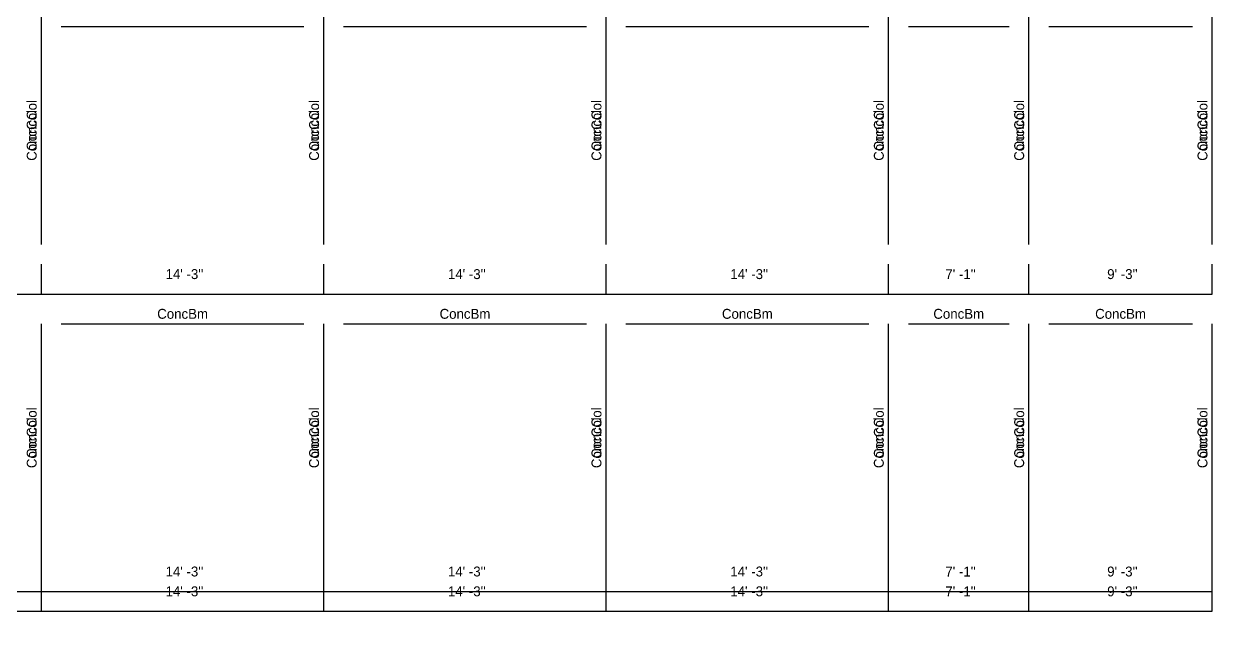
# Model space of a CAD drawing. Extents: x -38 to 2998, y -195 to 11529.
# Drawn here: x 2273 to 2998, y -186 to 181 of the extents above; entities that cross this region are included whole.
import ezdxf
from ezdxf.enums import TextEntityAlignment as Align

# ---------------------------------------------------------------- set-up
doc = ezdxf.new("R2010")
doc.units = 0
doc.header["$MEASUREMENT"] = 0
doc.layers.get('0').update_dxf_attribs({"linetype": 'CONTINUOUS'})
for name, color, linetype in [('CENTERLINES', 7, 'CONTINUOUS'), ('DIMENSIONS', 4, 'CONTINUOUS'), ('TEXT', 5, 'CONTINUOUS')]:
    doc.layers.add(name, color=color, linetype=linetype)
doc.dimstyles.get("Standard").update_dxf_attribs({"dimtxt": 0.18, "dimasz": 0.18, "dimexe": 0.18, "dimexo": 0.0625, "dimgap": 0.09, "dimtad": 0, "dimtih": 1, "dimtoh": 1, "dimdec": 4, "dimzin": 0, "dimtxsty": 'STANDARD', "dimcen": 0.09, "dimazin": 3, "dimtfac": 1, "dimtdec": 4, "dimtofl": 0, "dimtmove": 0, "dimatfit": 3, "dimtolj": 1, "dimtzin": 0})

# ---------------------------------------------------------------- blocks, each defined once
blk = doc.blocks.new('*D1942')
at = {"color": 1, "linetype": 'BYBLOCK'}
for points in [[(2117.73, -169.23), (2116.67, -170.29), (2109.25, -177.71), (2108.19, -178.77)], [(2288.73, -169.23), (2287.67, -170.29), (2280.25, -177.71), (2279.19, -178.77)]]:
    blk.add_solid(points, dxfattribs=at)
at = {"layer": 'DIMENSIONS', "color": 9, "linetype": 'BYBLOCK'}
for p, q in [((2112.96, -174), (2112.96, -156)), ((2283.96, -174), (2283.96, -156))]:
    blk.add_line(p, q, dxfattribs=at)
at = {"layer": 'DIMENSIONS', "color": 0, "linetype": 'BYBLOCK'}
blk.add_line((2112.96, -174), (2283.96, -174), dxfattribs=at)
at = {"layer": 'DIMENSIONS', "color": 0, "linetype": 'BYBLOCK', "insert": (2198.46, -162), "char_height": 6, "attachment_point": 5}
blk.add_mtext("\\A1; 14' -3''", dxfattribs=at)
blk = doc.blocks.new('*D1943')
at = {"color": 1, "linetype": 'BYBLOCK'}
for points in [[(2288.73, -169.23), (2287.67, -170.29), (2280.25, -177.71), (2279.19, -178.77)], [(2459.73, -169.23), (2458.67, -170.29), (2451.25, -177.71), (2450.19, -178.77)]]:
    blk.add_solid(points, dxfattribs=at)
at = {"layer": 'DIMENSIONS', "color": 9, "linetype": 'BYBLOCK'}
for p, q in [((2283.96, -174), (2283.96, -156)), ((2454.96, -174), (2454.96, -156))]:
    blk.add_line(p, q, dxfattribs=at)
at = {"layer": 'DIMENSIONS', "color": 0, "linetype": 'BYBLOCK'}
blk.add_line((2283.96, -174), (2454.96, -174), dxfattribs=at)
at = {"layer": 'DIMENSIONS', "color": 0, "linetype": 'BYBLOCK', "insert": (2369.46, -162), "char_height": 6, "attachment_point": 5}
blk.add_mtext("\\A1; 14' -3''", dxfattribs=at)
blk = doc.blocks.new('*D1944')
at = {"color": 1, "linetype": 'BYBLOCK'}
for points in [[(2459.73, -169.23), (2458.67, -170.29), (2451.25, -177.71), (2450.19, -178.77)], [(2630.73, -169.23), (2629.67, -170.29), (2622.25, -177.71), (2621.19, -178.77)]]:
    blk.add_solid(points, dxfattribs=at)
at = {"layer": 'DIMENSIONS', "color": 9, "linetype": 'BYBLOCK'}
for p, q in [((2454.96, -174), (2454.96, -156)), ((2625.96, -174), (2625.96, -156))]:
    blk.add_line(p, q, dxfattribs=at)
at = {"layer": 'DIMENSIONS', "color": 0, "linetype": 'BYBLOCK'}
blk.add_line((2454.96, -174), (2625.96, -174), dxfattribs=at)
at = {"layer": 'DIMENSIONS', "color": 0, "linetype": 'BYBLOCK', "insert": (2540.46, -162), "char_height": 6, "attachment_point": 5}
blk.add_mtext("\\A1; 14' -3''", dxfattribs=at)
blk = doc.blocks.new('*D1945')
at = {"color": 1, "linetype": 'BYBLOCK'}
for points in [[(2630.73, -169.23), (2629.67, -170.29), (2622.25, -177.71), (2621.19, -178.77)], [(2801.73, -169.23), (2800.67, -170.29), (2793.25, -177.71), (2792.19, -178.77)]]:
    blk.add_solid(points, dxfattribs=at)
at = {"layer": 'DIMENSIONS', "color": 9, "linetype": 'BYBLOCK'}
for p, q in [((2625.96, -174), (2625.96, -156)), ((2796.96, -174), (2796.96, -156))]:
    blk.add_line(p, q, dxfattribs=at)
at = {"layer": 'DIMENSIONS', "color": 0, "linetype": 'BYBLOCK'}
blk.add_line((2625.96, -174), (2796.96, -174), dxfattribs=at)
at = {"layer": 'DIMENSIONS', "color": 0, "linetype": 'BYBLOCK', "insert": (2711.46, -162), "char_height": 6, "attachment_point": 5}
blk.add_mtext("\\A1; 14' -3''", dxfattribs=at)
blk = doc.blocks.new('*D1946')
at = {"color": 1, "linetype": 'BYBLOCK'}
for points in [[(2801.73, -169.23), (2800.67, -170.29), (2793.25, -177.71), (2792.19, -178.77)], [(2886.73, -169.23), (2885.67, -170.29), (2878.24, -177.71), (2877.18, -178.77)]]:
    blk.add_solid(points, dxfattribs=at)
at = {"layer": 'DIMENSIONS', "color": 9, "linetype": 'BYBLOCK'}
for p, q in [((2796.96, -174), (2796.96, -156)), ((2881.96, -174), (2881.96, -156))]:
    blk.add_line(p, q, dxfattribs=at)
at = {"layer": 'DIMENSIONS', "color": 0, "linetype": 'BYBLOCK'}
blk.add_line((2796.96, -174), (2881.96, -174), dxfattribs=at)
at = {"layer": 'DIMENSIONS', "color": 0, "linetype": 'BYBLOCK', "insert": (2839.46, -162), "char_height": 6, "attachment_point": 5}
blk.add_mtext("\\A1; 7' -1''", dxfattribs=at)
blk = doc.blocks.new('*D1947')
at = {"color": 1, "linetype": 'BYBLOCK'}
for points in [[(2886.73, -169.23), (2885.67, -170.29), (2878.24, -177.71), (2877.18, -178.77)], [(2997.73, -169.23), (2996.67, -170.29), (2989.24, -177.71), (2988.18, -178.77)]]:
    blk.add_solid(points, dxfattribs=at)
at = {"layer": 'DIMENSIONS', "color": 9, "linetype": 'BYBLOCK'}
for p, q in [((2881.96, -174), (2881.96, -156)), ((2992.96, -174), (2992.96, -156))]:
    blk.add_line(p, q, dxfattribs=at)
at = {"layer": 'DIMENSIONS', "color": 0, "linetype": 'BYBLOCK'}
blk.add_line((2881.96, -174), (2992.96, -174), dxfattribs=at)
at = {"layer": 'DIMENSIONS', "color": 0, "linetype": 'BYBLOCK', "insert": (2937.46, -162), "char_height": 6, "attachment_point": 5}
blk.add_mtext("\\A1; 9' -3''", dxfattribs=at)
blk = doc.blocks.new('*D1963')
at = {"color": 1, "linetype": 'BYBLOCK'}
for points in [[(2117.73, 22.77), (2116.67, 21.71), (2109.25, 14.29), (2108.19, 13.23)], [(2288.73, 22.77), (2287.67, 21.71), (2280.25, 14.29), (2279.19, 13.23)]]:
    blk.add_solid(points, dxfattribs=at)
at = {"layer": 'DIMENSIONS', "color": 9, "linetype": 'BYBLOCK'}
for p, q in [((2112.96, 18), (2112.96, 36)), ((2283.96, 18), (2283.96, 36))]:
    blk.add_line(p, q, dxfattribs=at)
at = {"layer": 'DIMENSIONS', "color": 0, "linetype": 'BYBLOCK'}
blk.add_line((2112.96, 18), (2283.96, 18), dxfattribs=at)
at = {"layer": 'DIMENSIONS', "color": 0, "linetype": 'BYBLOCK', "insert": (2198.46, 30), "char_height": 6, "attachment_point": 5}
blk.add_mtext("\\A1; 14' -3''", dxfattribs=at)
blk = doc.blocks.new('*D1964')
at = {"color": 1, "linetype": 'BYBLOCK'}
for points in [[(2288.73, 22.77), (2287.67, 21.71), (2280.25, 14.29), (2279.19, 13.23)], [(2459.73, 22.77), (2458.67, 21.71), (2451.25, 14.29), (2450.19, 13.23)]]:
    blk.add_solid(points, dxfattribs=at)
at = {"layer": 'DIMENSIONS', "color": 9, "linetype": 'BYBLOCK'}
for p, q in [((2283.96, 18), (2283.96, 36)), ((2454.96, 18), (2454.96, 36))]:
    blk.add_line(p, q, dxfattribs=at)
at = {"layer": 'DIMENSIONS', "color": 0, "linetype": 'BYBLOCK'}
blk.add_line((2283.96, 18), (2454.96, 18), dxfattribs=at)
at = {"layer": 'DIMENSIONS', "color": 0, "linetype": 'BYBLOCK', "insert": (2369.46, 30), "char_height": 6, "attachment_point": 5}
blk.add_mtext("\\A1; 14' -3''", dxfattribs=at)
blk = doc.blocks.new('*D1965')
at = {"color": 1, "linetype": 'BYBLOCK'}
for points in [[(2459.73, 22.77), (2458.67, 21.71), (2451.25, 14.29), (2450.19, 13.23)], [(2630.73, 22.77), (2629.67, 21.71), (2622.25, 14.29), (2621.19, 13.23)]]:
    blk.add_solid(points, dxfattribs=at)
at = {"layer": 'DIMENSIONS', "color": 9, "linetype": 'BYBLOCK'}
for p, q in [((2454.96, 18), (2454.96, 36)), ((2625.96, 18), (2625.96, 36))]:
    blk.add_line(p, q, dxfattribs=at)
at = {"layer": 'DIMENSIONS', "color": 0, "linetype": 'BYBLOCK'}
blk.add_line((2454.96, 18), (2625.96, 18), dxfattribs=at)
at = {"layer": 'DIMENSIONS', "color": 0, "linetype": 'BYBLOCK', "insert": (2540.46, 30), "char_height": 6, "attachment_point": 5}
blk.add_mtext("\\A1; 14' -3''", dxfattribs=at)
blk = doc.blocks.new('*D1966')
at = {"color": 1, "linetype": 'BYBLOCK'}
for points in [[(2630.73, 22.77), (2629.67, 21.71), (2622.25, 14.29), (2621.19, 13.23)], [(2801.73, 22.77), (2800.67, 21.71), (2793.25, 14.29), (2792.19, 13.23)]]:
    blk.add_solid(points, dxfattribs=at)
at = {"layer": 'DIMENSIONS', "color": 9, "linetype": 'BYBLOCK'}
for p, q in [((2625.96, 18), (2625.96, 36)), ((2796.96, 18), (2796.96, 36))]:
    blk.add_line(p, q, dxfattribs=at)
at = {"layer": 'DIMENSIONS', "color": 0, "linetype": 'BYBLOCK'}
blk.add_line((2625.96, 18), (2796.96, 18), dxfattribs=at)
at = {"layer": 'DIMENSIONS', "color": 0, "linetype": 'BYBLOCK', "insert": (2711.46, 30), "char_height": 6, "attachment_point": 5}
blk.add_mtext("\\A1; 14' -3''", dxfattribs=at)
blk = doc.blocks.new('*D1967')
at = {"color": 1, "linetype": 'BYBLOCK'}
for points in [[(2801.73, 22.77), (2800.67, 21.71), (2793.25, 14.29), (2792.19, 13.23)], [(2886.73, 22.77), (2885.67, 21.71), (2878.24, 14.29), (2877.18, 13.23)]]:
    blk.add_solid(points, dxfattribs=at)
at = {"layer": 'DIMENSIONS', "color": 9, "linetype": 'BYBLOCK'}
for p, q in [((2796.96, 18), (2796.96, 36)), ((2881.96, 18), (2881.96, 36))]:
    blk.add_line(p, q, dxfattribs=at)
at = {"layer": 'DIMENSIONS', "color": 0, "linetype": 'BYBLOCK'}
blk.add_line((2796.96, 18), (2881.96, 18), dxfattribs=at)
at = {"layer": 'DIMENSIONS', "color": 0, "linetype": 'BYBLOCK', "insert": (2839.46, 30), "char_height": 6, "attachment_point": 5}
blk.add_mtext("\\A1; 7' -1''", dxfattribs=at)
blk = doc.blocks.new('*D1968')
at = {"color": 1, "linetype": 'BYBLOCK'}
for points in [[(2886.73, 22.77), (2885.67, 21.71), (2878.24, 14.29), (2877.18, 13.23)], [(2997.73, 22.77), (2996.67, 21.71), (2989.24, 14.29), (2988.18, 13.23)]]:
    blk.add_solid(points, dxfattribs=at)
at = {"layer": 'DIMENSIONS', "color": 9, "linetype": 'BYBLOCK'}
for p, q in [((2881.96, 18), (2881.96, 36)), ((2992.96, 18), (2992.96, 36))]:
    blk.add_line(p, q, dxfattribs=at)
at = {"layer": 'DIMENSIONS', "color": 0, "linetype": 'BYBLOCK'}
blk.add_line((2881.96, 18), (2992.96, 18), dxfattribs=at)
at = {"layer": 'DIMENSIONS', "color": 0, "linetype": 'BYBLOCK', "insert": (2937.46, 30), "char_height": 6, "attachment_point": 5}
blk.add_mtext("\\A1; 9' -3''", dxfattribs=at)
blk = doc.blocks.new('*D2412')
at = {"color": 1, "linetype": 'BYBLOCK'}
for points in [[(2117.73, -157.23), (2116.67, -158.29), (2109.25, -165.71), (2108.19, -166.77)], [(2288.73, -157.23), (2287.67, -158.29), (2280.25, -165.71), (2279.19, -166.77)]]:
    blk.add_solid(points, dxfattribs=at)
at = {"layer": 'DIMENSIONS', "color": 9, "linetype": 'BYBLOCK'}
for p, q in [((2112.96, -162), (2112.96, -144)), ((2283.96, -162), (2283.96, -144))]:
    blk.add_line(p, q, dxfattribs=at)
at = {"layer": 'DIMENSIONS', "color": 0, "linetype": 'BYBLOCK'}
blk.add_line((2112.96, -162), (2283.96, -162), dxfattribs=at)
at = {"layer": 'DIMENSIONS', "color": 0, "linetype": 'BYBLOCK', "insert": (2198.46, -150), "char_height": 6, "attachment_point": 5}
blk.add_mtext("\\A1; 14' -3''", dxfattribs=at)
blk = doc.blocks.new('*D2413')
at = {"color": 1, "linetype": 'BYBLOCK'}
for points in [[(2288.73, -157.23), (2287.67, -158.29), (2280.25, -165.71), (2279.19, -166.77)], [(2459.73, -157.23), (2458.67, -158.29), (2451.25, -165.71), (2450.19, -166.77)]]:
    blk.add_solid(points, dxfattribs=at)
at = {"layer": 'DIMENSIONS', "color": 9, "linetype": 'BYBLOCK'}
for p, q in [((2283.96, -162), (2283.96, -144)), ((2454.96, -162), (2454.96, -144))]:
    blk.add_line(p, q, dxfattribs=at)
at = {"layer": 'DIMENSIONS', "color": 0, "linetype": 'BYBLOCK'}
blk.add_line((2283.96, -162), (2454.96, -162), dxfattribs=at)
at = {"layer": 'DIMENSIONS', "color": 0, "linetype": 'BYBLOCK', "insert": (2369.46, -150), "char_height": 6, "attachment_point": 5}
blk.add_mtext("\\A1; 14' -3''", dxfattribs=at)
blk = doc.blocks.new('*D2414')
at = {"color": 1, "linetype": 'BYBLOCK'}
for points in [[(2459.73, -157.23), (2458.67, -158.29), (2451.25, -165.71), (2450.19, -166.77)], [(2630.73, -157.23), (2629.67, -158.29), (2622.25, -165.71), (2621.19, -166.77)]]:
    blk.add_solid(points, dxfattribs=at)
at = {"layer": 'DIMENSIONS', "color": 9, "linetype": 'BYBLOCK'}
for p, q in [((2454.96, -162), (2454.96, -144)), ((2625.96, -162), (2625.96, -144))]:
    blk.add_line(p, q, dxfattribs=at)
at = {"layer": 'DIMENSIONS', "color": 0, "linetype": 'BYBLOCK'}
blk.add_line((2454.96, -162), (2625.96, -162), dxfattribs=at)
at = {"layer": 'DIMENSIONS', "color": 0, "linetype": 'BYBLOCK', "insert": (2540.46, -150), "char_height": 6, "attachment_point": 5}
blk.add_mtext("\\A1; 14' -3''", dxfattribs=at)
blk = doc.blocks.new('*D2415')
at = {"color": 1, "linetype": 'BYBLOCK'}
for points in [[(2630.73, -157.23), (2629.67, -158.29), (2622.25, -165.71), (2621.19, -166.77)], [(2801.73, -157.23), (2800.67, -158.29), (2793.25, -165.71), (2792.19, -166.77)]]:
    blk.add_solid(points, dxfattribs=at)
at = {"layer": 'DIMENSIONS', "color": 9, "linetype": 'BYBLOCK'}
for p, q in [((2625.96, -162), (2625.96, -144)), ((2796.96, -162), (2796.96, -144))]:
    blk.add_line(p, q, dxfattribs=at)
at = {"layer": 'DIMENSIONS', "color": 0, "linetype": 'BYBLOCK'}
blk.add_line((2625.96, -162), (2796.96, -162), dxfattribs=at)
at = {"layer": 'DIMENSIONS', "color": 0, "linetype": 'BYBLOCK', "insert": (2711.46, -150), "char_height": 6, "attachment_point": 5}
blk.add_mtext("\\A1; 14' -3''", dxfattribs=at)
blk = doc.blocks.new('*D2416')
at = {"color": 1, "linetype": 'BYBLOCK'}
for points in [[(2801.73, -157.23), (2800.67, -158.29), (2793.25, -165.71), (2792.19, -166.77)], [(2886.73, -157.23), (2885.67, -158.29), (2878.24, -165.71), (2877.18, -166.77)]]:
    blk.add_solid(points, dxfattribs=at)
at = {"layer": 'DIMENSIONS', "color": 9, "linetype": 'BYBLOCK'}
for p, q in [((2796.96, -162), (2796.96, -144)), ((2881.96, -162), (2881.96, -144))]:
    blk.add_line(p, q, dxfattribs=at)
at = {"layer": 'DIMENSIONS', "color": 0, "linetype": 'BYBLOCK'}
blk.add_line((2796.96, -162), (2881.96, -162), dxfattribs=at)
at = {"layer": 'DIMENSIONS', "color": 0, "linetype": 'BYBLOCK', "insert": (2839.46, -150), "char_height": 6, "attachment_point": 5}
blk.add_mtext("\\A1; 7' -1''", dxfattribs=at)
blk = doc.blocks.new('*D2417')
at = {"color": 1, "linetype": 'BYBLOCK'}
for points in [[(2886.73, -157.23), (2885.67, -158.29), (2878.24, -165.71), (2877.18, -166.77)], [(2997.73, -157.23), (2996.67, -158.29), (2989.24, -165.71), (2988.18, -166.77)]]:
    blk.add_solid(points, dxfattribs=at)
at = {"layer": 'DIMENSIONS', "color": 9, "linetype": 'BYBLOCK'}
for p, q in [((2881.96, -162), (2881.96, -144)), ((2992.96, -162), (2992.96, -144))]:
    blk.add_line(p, q, dxfattribs=at)
at = {"layer": 'DIMENSIONS', "color": 0, "linetype": 'BYBLOCK'}
blk.add_line((2881.96, -162), (2992.96, -162), dxfattribs=at)
at = {"layer": 'DIMENSIONS', "color": 0, "linetype": 'BYBLOCK', "insert": (2937.46, -150), "char_height": 6, "attachment_point": 5}
blk.add_mtext("\\A1; 9' -3''", dxfattribs=at)
blk = doc.blocks.new('*D2433')
at = {"color": 1, "linetype": 'BYBLOCK'}
for points in [[(2117.73, 22.77), (2116.67, 21.71), (2109.25, 14.29), (2108.19, 13.23)], [(2288.73, 22.77), (2287.67, 21.71), (2280.25, 14.29), (2279.19, 13.23)]]:
    blk.add_solid(points, dxfattribs=at)
at = {"layer": 'DIMENSIONS', "color": 9, "linetype": 'BYBLOCK'}
for p, q in [((2112.96, 18), (2112.96, 36)), ((2283.96, 18), (2283.96, 36))]:
    blk.add_line(p, q, dxfattribs=at)
at = {"layer": 'DIMENSIONS', "color": 0, "linetype": 'BYBLOCK'}
blk.add_line((2112.96, 18), (2283.96, 18), dxfattribs=at)
at = {"layer": 'DIMENSIONS', "color": 0, "linetype": 'BYBLOCK', "insert": (2198.46, 30), "char_height": 6, "attachment_point": 5}
blk.add_mtext("\\A1; 14' -3''", dxfattribs=at)
blk = doc.blocks.new('*D2434')
at = {"color": 1, "linetype": 'BYBLOCK'}
for points in [[(2288.73, 22.77), (2287.67, 21.71), (2280.25, 14.29), (2279.19, 13.23)], [(2459.73, 22.77), (2458.67, 21.71), (2451.25, 14.29), (2450.19, 13.23)]]:
    blk.add_solid(points, dxfattribs=at)
at = {"layer": 'DIMENSIONS', "color": 9, "linetype": 'BYBLOCK'}
for p, q in [((2283.96, 18), (2283.96, 36)), ((2454.96, 18), (2454.96, 36))]:
    blk.add_line(p, q, dxfattribs=at)
at = {"layer": 'DIMENSIONS', "color": 0, "linetype": 'BYBLOCK'}
blk.add_line((2283.96, 18), (2454.96, 18), dxfattribs=at)
at = {"layer": 'DIMENSIONS', "color": 0, "linetype": 'BYBLOCK', "insert": (2369.46, 30), "char_height": 6, "attachment_point": 5}
blk.add_mtext("\\A1; 14' -3''", dxfattribs=at)
blk = doc.blocks.new('*D2435')
at = {"color": 1, "linetype": 'BYBLOCK'}
for points in [[(2459.73, 22.77), (2458.67, 21.71), (2451.25, 14.29), (2450.19, 13.23)], [(2630.73, 22.77), (2629.67, 21.71), (2622.25, 14.29), (2621.19, 13.23)]]:
    blk.add_solid(points, dxfattribs=at)
at = {"layer": 'DIMENSIONS', "color": 9, "linetype": 'BYBLOCK'}
for p, q in [((2454.96, 18), (2454.96, 36)), ((2625.96, 18), (2625.96, 36))]:
    blk.add_line(p, q, dxfattribs=at)
at = {"layer": 'DIMENSIONS', "color": 0, "linetype": 'BYBLOCK'}
blk.add_line((2454.96, 18), (2625.96, 18), dxfattribs=at)
at = {"layer": 'DIMENSIONS', "color": 0, "linetype": 'BYBLOCK', "insert": (2540.46, 30), "char_height": 6, "attachment_point": 5}
blk.add_mtext("\\A1; 14' -3''", dxfattribs=at)
blk = doc.blocks.new('*D2436')
at = {"color": 1, "linetype": 'BYBLOCK'}
for points in [[(2630.73, 22.77), (2629.67, 21.71), (2622.25, 14.29), (2621.19, 13.23)], [(2801.73, 22.77), (2800.67, 21.71), (2793.25, 14.29), (2792.19, 13.23)]]:
    blk.add_solid(points, dxfattribs=at)
at = {"layer": 'DIMENSIONS', "color": 9, "linetype": 'BYBLOCK'}
for p, q in [((2625.96, 18), (2625.96, 36)), ((2796.96, 18), (2796.96, 36))]:
    blk.add_line(p, q, dxfattribs=at)
at = {"layer": 'DIMENSIONS', "color": 0, "linetype": 'BYBLOCK'}
blk.add_line((2625.96, 18), (2796.96, 18), dxfattribs=at)
at = {"layer": 'DIMENSIONS', "color": 0, "linetype": 'BYBLOCK', "insert": (2711.46, 30), "char_height": 6, "attachment_point": 5}
blk.add_mtext("\\A1; 14' -3''", dxfattribs=at)
blk = doc.blocks.new('*D2437')
at = {"color": 1, "linetype": 'BYBLOCK'}
for points in [[(2801.73, 22.77), (2800.67, 21.71), (2793.25, 14.29), (2792.19, 13.23)], [(2886.73, 22.77), (2885.67, 21.71), (2878.24, 14.29), (2877.18, 13.23)]]:
    blk.add_solid(points, dxfattribs=at)
at = {"layer": 'DIMENSIONS', "color": 9, "linetype": 'BYBLOCK'}
for p, q in [((2796.96, 18), (2796.96, 36)), ((2881.96, 18), (2881.96, 36))]:
    blk.add_line(p, q, dxfattribs=at)
at = {"layer": 'DIMENSIONS', "color": 0, "linetype": 'BYBLOCK'}
blk.add_line((2796.96, 18), (2881.96, 18), dxfattribs=at)
at = {"layer": 'DIMENSIONS', "color": 0, "linetype": 'BYBLOCK', "insert": (2839.46, 30), "char_height": 6, "attachment_point": 5}
blk.add_mtext("\\A1; 7' -1''", dxfattribs=at)
blk = doc.blocks.new('*D2438')
at = {"color": 1, "linetype": 'BYBLOCK'}
for points in [[(2886.73, 22.77), (2885.67, 21.71), (2878.24, 14.29), (2877.18, 13.23)], [(2997.73, 22.77), (2996.67, 21.71), (2989.24, 14.29), (2988.18, 13.23)]]:
    blk.add_solid(points, dxfattribs=at)
at = {"layer": 'DIMENSIONS', "color": 9, "linetype": 'BYBLOCK'}
for p, q in [((2881.96, 18), (2881.96, 36)), ((2992.96, 18), (2992.96, 36))]:
    blk.add_line(p, q, dxfattribs=at)
at = {"layer": 'DIMENSIONS', "color": 0, "linetype": 'BYBLOCK'}
blk.add_line((2881.96, 18), (2992.96, 18), dxfattribs=at)
at = {"layer": 'DIMENSIONS', "color": 0, "linetype": 'BYBLOCK', "insert": (2937.46, 30), "char_height": 6, "attachment_point": 5}
blk.add_mtext("\\A1; 9' -3''", dxfattribs=at)
blk = doc.blocks.new('*D2882')
at = {"color": 1, "linetype": 'BYBLOCK'}
for points in [[(2117.73, -157.23), (2116.67, -158.29), (2109.25, -165.71), (2108.19, -166.77)], [(2288.73, -157.23), (2287.67, -158.29), (2280.25, -165.71), (2279.19, -166.77)]]:
    blk.add_solid(points, dxfattribs=at)
at = {"layer": 'DIMENSIONS', "color": 9, "linetype": 'BYBLOCK'}
for p, q in [((2112.96, -162), (2112.96, -144)), ((2283.96, -162), (2283.96, -144))]:
    blk.add_line(p, q, dxfattribs=at)
at = {"layer": 'DIMENSIONS', "color": 0, "linetype": 'BYBLOCK'}
blk.add_line((2112.96, -162), (2283.96, -162), dxfattribs=at)
at = {"layer": 'DIMENSIONS', "color": 0, "linetype": 'BYBLOCK', "insert": (2198.46, -150), "char_height": 6, "attachment_point": 5}
blk.add_mtext("\\A1; 14' -3''", dxfattribs=at)
blk = doc.blocks.new('*D2883')
at = {"color": 1, "linetype": 'BYBLOCK'}
for points in [[(2288.73, -157.23), (2287.67, -158.29), (2280.25, -165.71), (2279.19, -166.77)], [(2459.73, -157.23), (2458.67, -158.29), (2451.25, -165.71), (2450.19, -166.77)]]:
    blk.add_solid(points, dxfattribs=at)
at = {"layer": 'DIMENSIONS', "color": 9, "linetype": 'BYBLOCK'}
for p, q in [((2283.96, -162), (2283.96, -144)), ((2454.96, -162), (2454.96, -144))]:
    blk.add_line(p, q, dxfattribs=at)
at = {"layer": 'DIMENSIONS', "color": 0, "linetype": 'BYBLOCK'}
blk.add_line((2283.96, -162), (2454.96, -162), dxfattribs=at)
at = {"layer": 'DIMENSIONS', "color": 0, "linetype": 'BYBLOCK', "insert": (2369.46, -150), "char_height": 6, "attachment_point": 5}
blk.add_mtext("\\A1; 14' -3''", dxfattribs=at)
blk = doc.blocks.new('*D2884')
at = {"color": 1, "linetype": 'BYBLOCK'}
for points in [[(2459.73, -157.23), (2458.67, -158.29), (2451.25, -165.71), (2450.19, -166.77)], [(2630.73, -157.23), (2629.67, -158.29), (2622.25, -165.71), (2621.19, -166.77)]]:
    blk.add_solid(points, dxfattribs=at)
at = {"layer": 'DIMENSIONS', "color": 9, "linetype": 'BYBLOCK'}
for p, q in [((2454.96, -162), (2454.96, -144)), ((2625.96, -162), (2625.96, -144))]:
    blk.add_line(p, q, dxfattribs=at)
at = {"layer": 'DIMENSIONS', "color": 0, "linetype": 'BYBLOCK'}
blk.add_line((2454.96, -162), (2625.96, -162), dxfattribs=at)
at = {"layer": 'DIMENSIONS', "color": 0, "linetype": 'BYBLOCK', "insert": (2540.46, -150), "char_height": 6, "attachment_point": 5}
blk.add_mtext("\\A1; 14' -3''", dxfattribs=at)
blk = doc.blocks.new('*D2885')
at = {"color": 1, "linetype": 'BYBLOCK'}
for points in [[(2630.73, -157.23), (2629.67, -158.29), (2622.25, -165.71), (2621.19, -166.77)], [(2801.73, -157.23), (2800.67, -158.29), (2793.25, -165.71), (2792.19, -166.77)]]:
    blk.add_solid(points, dxfattribs=at)
at = {"layer": 'DIMENSIONS', "color": 9, "linetype": 'BYBLOCK'}
for p, q in [((2625.96, -162), (2625.96, -144)), ((2796.96, -162), (2796.96, -144))]:
    blk.add_line(p, q, dxfattribs=at)
at = {"layer": 'DIMENSIONS', "color": 0, "linetype": 'BYBLOCK'}
blk.add_line((2625.96, -162), (2796.96, -162), dxfattribs=at)
at = {"layer": 'DIMENSIONS', "color": 0, "linetype": 'BYBLOCK', "insert": (2711.46, -150), "char_height": 6, "attachment_point": 5}
blk.add_mtext("\\A1; 14' -3''", dxfattribs=at)
blk = doc.blocks.new('*D2886')
at = {"color": 1, "linetype": 'BYBLOCK'}
for points in [[(2801.73, -157.23), (2800.67, -158.29), (2793.25, -165.71), (2792.19, -166.77)], [(2886.73, -157.23), (2885.67, -158.29), (2878.24, -165.71), (2877.18, -166.77)]]:
    blk.add_solid(points, dxfattribs=at)
at = {"layer": 'DIMENSIONS', "color": 9, "linetype": 'BYBLOCK'}
for p, q in [((2796.96, -162), (2796.96, -144)), ((2881.96, -162), (2881.96, -144))]:
    blk.add_line(p, q, dxfattribs=at)
at = {"layer": 'DIMENSIONS', "color": 0, "linetype": 'BYBLOCK'}
blk.add_line((2796.96, -162), (2881.96, -162), dxfattribs=at)
at = {"layer": 'DIMENSIONS', "color": 0, "linetype": 'BYBLOCK', "insert": (2839.46, -150), "char_height": 6, "attachment_point": 5}
blk.add_mtext("\\A1; 7' -1''", dxfattribs=at)
blk = doc.blocks.new('*D2887')
at = {"color": 1, "linetype": 'BYBLOCK'}
for points in [[(2886.73, -157.23), (2885.67, -158.29), (2878.24, -165.71), (2877.18, -166.77)], [(2997.73, -157.23), (2996.67, -158.29), (2989.24, -165.71), (2988.18, -166.77)]]:
    blk.add_solid(points, dxfattribs=at)
at = {"layer": 'DIMENSIONS', "color": 9, "linetype": 'BYBLOCK'}
for p, q in [((2881.96, -162), (2881.96, -144)), ((2992.96, -162), (2992.96, -144))]:
    blk.add_line(p, q, dxfattribs=at)
at = {"layer": 'DIMENSIONS', "color": 0, "linetype": 'BYBLOCK'}
blk.add_line((2881.96, -162), (2992.96, -162), dxfattribs=at)
at = {"layer": 'DIMENSIONS', "color": 0, "linetype": 'BYBLOCK', "insert": (2937.46, -150), "char_height": 6, "attachment_point": 5}
blk.add_mtext("\\A1; 9' -3''", dxfattribs=at)
blk = doc.blocks.new('*D2903')
at = {"color": 1, "linetype": 'BYBLOCK'}
for points in [[(2117.73, 22.77), (2116.67, 21.71), (2109.25, 14.29), (2108.19, 13.23)], [(2288.73, 22.77), (2287.67, 21.71), (2280.25, 14.29), (2279.19, 13.23)]]:
    blk.add_solid(points, dxfattribs=at)
at = {"layer": 'DIMENSIONS', "color": 9, "linetype": 'BYBLOCK'}
for p, q in [((2112.96, 18), (2112.96, 36)), ((2283.96, 18), (2283.96, 36))]:
    blk.add_line(p, q, dxfattribs=at)
at = {"layer": 'DIMENSIONS', "color": 0, "linetype": 'BYBLOCK'}
blk.add_line((2112.96, 18), (2283.96, 18), dxfattribs=at)
at = {"layer": 'DIMENSIONS', "color": 0, "linetype": 'BYBLOCK', "insert": (2198.46, 30), "char_height": 6, "attachment_point": 5}
blk.add_mtext("\\A1; 14' -3''", dxfattribs=at)
blk = doc.blocks.new('*D2904')
at = {"color": 1, "linetype": 'BYBLOCK'}
for points in [[(2288.73, 22.77), (2287.67, 21.71), (2280.25, 14.29), (2279.19, 13.23)], [(2459.73, 22.77), (2458.67, 21.71), (2451.25, 14.29), (2450.19, 13.23)]]:
    blk.add_solid(points, dxfattribs=at)
at = {"layer": 'DIMENSIONS', "color": 9, "linetype": 'BYBLOCK'}
for p, q in [((2283.96, 18), (2283.96, 36)), ((2454.96, 18), (2454.96, 36))]:
    blk.add_line(p, q, dxfattribs=at)
at = {"layer": 'DIMENSIONS', "color": 0, "linetype": 'BYBLOCK'}
blk.add_line((2283.96, 18), (2454.96, 18), dxfattribs=at)
at = {"layer": 'DIMENSIONS', "color": 0, "linetype": 'BYBLOCK', "insert": (2369.46, 30), "char_height": 6, "attachment_point": 5}
blk.add_mtext("\\A1; 14' -3''", dxfattribs=at)
blk = doc.blocks.new('*D2905')
at = {"color": 1, "linetype": 'BYBLOCK'}
for points in [[(2459.73, 22.77), (2458.67, 21.71), (2451.25, 14.29), (2450.19, 13.23)], [(2630.73, 22.77), (2629.67, 21.71), (2622.25, 14.29), (2621.19, 13.23)]]:
    blk.add_solid(points, dxfattribs=at)
at = {"layer": 'DIMENSIONS', "color": 9, "linetype": 'BYBLOCK'}
for p, q in [((2454.96, 18), (2454.96, 36)), ((2625.96, 18), (2625.96, 36))]:
    blk.add_line(p, q, dxfattribs=at)
at = {"layer": 'DIMENSIONS', "color": 0, "linetype": 'BYBLOCK'}
blk.add_line((2454.96, 18), (2625.96, 18), dxfattribs=at)
at = {"layer": 'DIMENSIONS', "color": 0, "linetype": 'BYBLOCK', "insert": (2540.46, 30), "char_height": 6, "attachment_point": 5}
blk.add_mtext("\\A1; 14' -3''", dxfattribs=at)
blk = doc.blocks.new('*D2906')
at = {"color": 1, "linetype": 'BYBLOCK'}
for points in [[(2630.73, 22.77), (2629.67, 21.71), (2622.25, 14.29), (2621.19, 13.23)], [(2801.73, 22.77), (2800.67, 21.71), (2793.25, 14.29), (2792.19, 13.23)]]:
    blk.add_solid(points, dxfattribs=at)
at = {"layer": 'DIMENSIONS', "color": 9, "linetype": 'BYBLOCK'}
for p, q in [((2625.96, 18), (2625.96, 36)), ((2796.96, 18), (2796.96, 36))]:
    blk.add_line(p, q, dxfattribs=at)
at = {"layer": 'DIMENSIONS', "color": 0, "linetype": 'BYBLOCK'}
blk.add_line((2625.96, 18), (2796.96, 18), dxfattribs=at)
at = {"layer": 'DIMENSIONS', "color": 0, "linetype": 'BYBLOCK', "insert": (2711.46, 30), "char_height": 6, "attachment_point": 5}
blk.add_mtext("\\A1; 14' -3''", dxfattribs=at)
blk = doc.blocks.new('*D2907')
at = {"color": 1, "linetype": 'BYBLOCK'}
for points in [[(2801.73, 22.77), (2800.67, 21.71), (2793.25, 14.29), (2792.19, 13.23)], [(2886.73, 22.77), (2885.67, 21.71), (2878.24, 14.29), (2877.18, 13.23)]]:
    blk.add_solid(points, dxfattribs=at)
at = {"layer": 'DIMENSIONS', "color": 9, "linetype": 'BYBLOCK'}
for p, q in [((2796.96, 18), (2796.96, 36)), ((2881.96, 18), (2881.96, 36))]:
    blk.add_line(p, q, dxfattribs=at)
at = {"layer": 'DIMENSIONS', "color": 0, "linetype": 'BYBLOCK'}
blk.add_line((2796.96, 18), (2881.96, 18), dxfattribs=at)
at = {"layer": 'DIMENSIONS', "color": 0, "linetype": 'BYBLOCK', "insert": (2839.46, 30), "char_height": 6, "attachment_point": 5}
blk.add_mtext("\\A1; 7' -1''", dxfattribs=at)
blk = doc.blocks.new('*D2908')
at = {"color": 1, "linetype": 'BYBLOCK'}
for points in [[(2886.73, 22.77), (2885.67, 21.71), (2878.24, 14.29), (2877.18, 13.23)], [(2997.73, 22.77), (2996.67, 21.71), (2989.24, 14.29), (2988.18, 13.23)]]:
    blk.add_solid(points, dxfattribs=at)
at = {"layer": 'DIMENSIONS', "color": 9, "linetype": 'BYBLOCK'}
for p, q in [((2881.96, 18), (2881.96, 36)), ((2992.96, 18), (2992.96, 36))]:
    blk.add_line(p, q, dxfattribs=at)
at = {"layer": 'DIMENSIONS', "color": 0, "linetype": 'BYBLOCK'}
blk.add_line((2881.96, 18), (2992.96, 18), dxfattribs=at)
at = {"layer": 'DIMENSIONS', "color": 0, "linetype": 'BYBLOCK', "insert": (2937.46, 30), "char_height": 6, "attachment_point": 5}
blk.add_mtext("\\A1; 9' -3''", dxfattribs=at)

msp = doc.modelspace()

# ---------------------------------------------------------------- linework, layer by layer
at = {"layer": 'CENTERLINES', "color": 0, "linetype": 'CONTINUOUS'}
for p, q in [((2283.96, 48), (2283.96, 192)), ((2454.96, 48), (2454.96, 192)), ((2625.96, 48), (2625.96, 192)), ((2796.96, 48), (2796.96, 192)), ((2881.956, 48), (2881.956, 192)), ((2992.956, 48), (2992.956, 192)), ((2283.96, 48), (2283.96, 180)), ((2283.96, 48), (2283.96, 180)), ((2295.96, 180), (2442.96, 180)), ((2295.96, 180), (2442.96, 180)), ((2454.96, 48), (2454.96, 180)), ((2454.96, 48), (2454.96, 180)), ((2466.96, 180), (2613.96, 180)), ((2466.96, 180), (2613.96, 180)), ((2625.96, 48), (2625.96, 180)), ((2625.96, 48), (2625.96, 180)), ((2637.96, 180), (2784.96, 180)), ((2637.96, 180), (2784.96, 180)), ((2796.96, 48), (2796.96, 180)), ((2796.96, 48), (2796.96, 180)), ((2808.96, 180), (2869.956, 180)), ((2808.96, 180), (2869.956, 180)), ((2881.956, 48), (2881.956, 180)), ((2881.956, 48), (2881.956, 180)), ((2893.956, 180), (2980.956, 180)), ((2893.956, 180), (2980.956, 180)), ((2992.956, 48), (2992.956, 180)), ((2992.956, 48), (2992.956, 180)), ((2283.96, -144), (2283.96, 0)), ((2283.96, -132), (2283.96, 0)), ((2283.96, -132), (2283.96, 0)), ((2295.96, 0), (2442.96, 0)), ((2295.96, 0), (2442.96, 0)), ((2295.96, 0), (2442.96, 0)), ((2454.96, -144), (2454.96, 0)), ((2454.96, -132), (2454.96, 0)), ((2454.96, -132), (2454.96, 0)), ((2466.96, 0), (2613.96, 0)), ((2466.96, 0), (2613.96, 0)), ((2466.96, 0), (2613.96, 0)), ((2625.96, -144), (2625.96, 0)), ((2625.96, -132), (2625.96, 0)), ((2625.96, -132), (2625.96, 0)), ((2637.96, 0), (2784.96, 0)), ((2637.96, 0), (2784.96, 0)), ((2637.96, 0), (2784.96, 0)), ((2796.96, -144), (2796.96, 0)), ((2796.96, -132), (2796.96, 0)), ((2796.96, -132), (2796.96, 0)), ((2808.96, 0), (2869.956, 0)), ((2808.96, 0), (2869.956, 0)), ((2808.96, 0), (2869.956, 0)), ((2881.956, -144), (2881.956, 0)), ((2881.956, -132), (2881.956, 0)), ((2881.956, -132), (2881.956, 0)), ((2893.956, 0), (2980.956, 0)), ((2893.956, 0), (2980.956, 0)), ((2893.956, 0), (2980.956, 0)), ((2992.956, -144), (2992.956, 0)), ((2992.956, -132), (2992.956, 0)), ((2992.956, -132), (2992.956, 0))]:
    msp.add_line(p, q, dxfattribs=at)

# ---------------------------------------------------------------- texts
at = {"layer": 'TEXT', "color": 0}
for p in [(2277.96, 120), (2448.96, 120), (2619.96, 120), (2790.96, 120), (2875.956, 120), (2986.956, 120), (2277.96, 114), (2277.96, 114), (2448.96, 114), (2448.96, 114), (2619.96, 114), (2619.96, 114), (2790.96, 114), (2790.96, 114), (2875.956, 114), (2875.956, 114), (2986.956, 114), (2986.956, 114), (2277.96, -66), (2277.96, -66), (2277.96, -72), (2448.96, -66), (2448.96, -66), (2448.96, -72), (2619.96, -66), (2619.96, -66), (2619.96, -72), (2790.96, -66), (2790.96, -66), (2790.96, -72), (2875.956, -66), (2875.956, -66), (2875.956, -72), (2986.956, -66), (2986.956, -66), (2986.956, -72)]:
    msp.add_text('ConcCol', height=6, rotation=90, dxfattribs=at).set_placement(p, align=Align.MIDDLE)
for p in [(2369.46, 6), (2369.46, 6), (2369.46, 6), (2540.46, 6), (2540.46, 6), (2540.46, 6), (2711.46, 6), (2711.46, 6), (2711.46, 6), (2839.458, 6), (2839.458, 6), (2839.458, 6), (2937.456, 6), (2937.456, 6), (2937.456, 6)]:
    msp.add_text('ConcBm', height=6, dxfattribs=at).set_placement(p, align=Align.MIDDLE)

# ---------------------------------------------------------------- dimensions: what is measured, and where the dimension line sits
at = {"layer": 'DIMENSIONS'}
for base, p1, p2, picture, middle in [((2283.96, 18), (2112.96, 6), (2283.96, 6), '*D1963', (2198.46, 6)), ((2283.96, 18), (2112.96, 6), (2283.96, 6), '*D2433', (2198.46, 6)), ((2283.96, 18), (2112.96, 6), (2283.96, 6), '*D2903', (2198.46, 6)), ((2454.96, 18), (2283.96, 6), (2454.96, 6), '*D1964', (2369.46, 6)), ((2454.96, 18), (2283.96, 6), (2454.96, 6), '*D2434', (2369.46, 6)), ((2454.96, 18), (2283.96, 6), (2454.96, 6), '*D2904', (2369.46, 6)), ((2625.96, 18), (2454.96, 6), (2625.96, 6), '*D1965', (2540.46, 6)), ((2625.96, 18), (2454.96, 6), (2625.96, 6), '*D2435', (2540.46, 6)), ((2625.96, 18), (2454.96, 6), (2625.96, 6), '*D2905', (2540.46, 6)), ((2796.96, 18), (2625.96, 6), (2796.96, 6), '*D1966', (2711.46, 6)), ((2796.96, 18), (2625.96, 6), (2796.96, 6), '*D2436', (2711.46, 6)), ((2796.96, 18), (2625.96, 6), (2796.96, 6), '*D2906', (2711.46, 6)), ((2881.956, 18), (2796.96, 6), (2881.956, 6), '*D1967', (2839.458, 6)), ((2881.956, 18), (2796.96, 6), (2881.956, 6), '*D2437', (2839.458, 6)), ((2881.956, 18), (2796.96, 6), (2881.956, 6), '*D2907', (2839.458, 6)), ((2992.956, 18), (2881.956, 6), (2992.956, 6), '*D1968', (2937.456, 6)), ((2992.956, 18), (2881.956, 6), (2992.956, 6), '*D2438', (2937.456, 6)), ((2992.956, 18), (2881.956, 6), (2992.956, 6), '*D2908', (2937.456, 6)), ((2283.96, -162), (2112.96, -174), (2283.96, -174), '*D2412', (2198.46, -174)), ((2283.96, -162), (2112.96, -174), (2283.96, -174), '*D2882', (2198.46, -174)), ((2454.96, -162), (2283.96, -174), (2454.96, -174), '*D2413', (2369.46, -174)), ((2454.96, -162), (2283.96, -174), (2454.96, -174), '*D2883', (2369.46, -174)), ((2625.96, -162), (2454.96, -174), (2625.96, -174), '*D2414', (2540.46, -174)), ((2625.96, -162), (2454.96, -174), (2625.96, -174), '*D2884', (2540.46, -174)), ((2796.96, -162), (2625.96, -174), (2796.96, -174), '*D2415', (2711.46, -174)), ((2796.96, -162), (2625.96, -174), (2796.96, -174), '*D2885', (2711.46, -174)), ((2881.956, -162), (2796.96, -174), (2881.956, -174), '*D2416', (2839.458, -174)), ((2881.956, -162), (2796.96, -174), (2881.956, -174), '*D2886', (2839.458, -174)), ((2992.956, -162), (2881.956, -174), (2992.956, -174), '*D2417', (2937.456, -174)), ((2992.956, -162), (2881.956, -174), (2992.956, -174), '*D2887', (2937.456, -174)), ((2283.96, -174), (2112.96, -186), (2283.96, -186), '*D1942', (2198.46, -186)), ((2454.96, -174), (2283.96, -186), (2454.96, -186), '*D1943', (2369.46, -186)), ((2625.96, -174), (2454.96, -186), (2625.96, -186), '*D1944', (2540.46, -186)), ((2796.96, -174), (2625.96, -186), (2796.96, -186), '*D1945', (2711.46, -186)), ((2881.956, -174), (2796.96, -186), (2881.956, -186), '*D1946', (2839.458, -186)), ((2992.956, -174), (2881.956, -186), (2992.956, -186), '*D1947', (2937.456, -186))]:
    dim = msp.add_linear_dim(base=base, p1=p1, p2=p2, dimstyle='STANDARD', dxfattribs=at)
    dim.commit()
    dim.dimension.update_dxf_attribs({"geometry": picture, "text_midpoint": middle})

doc.saveas('drawing.dxf')
